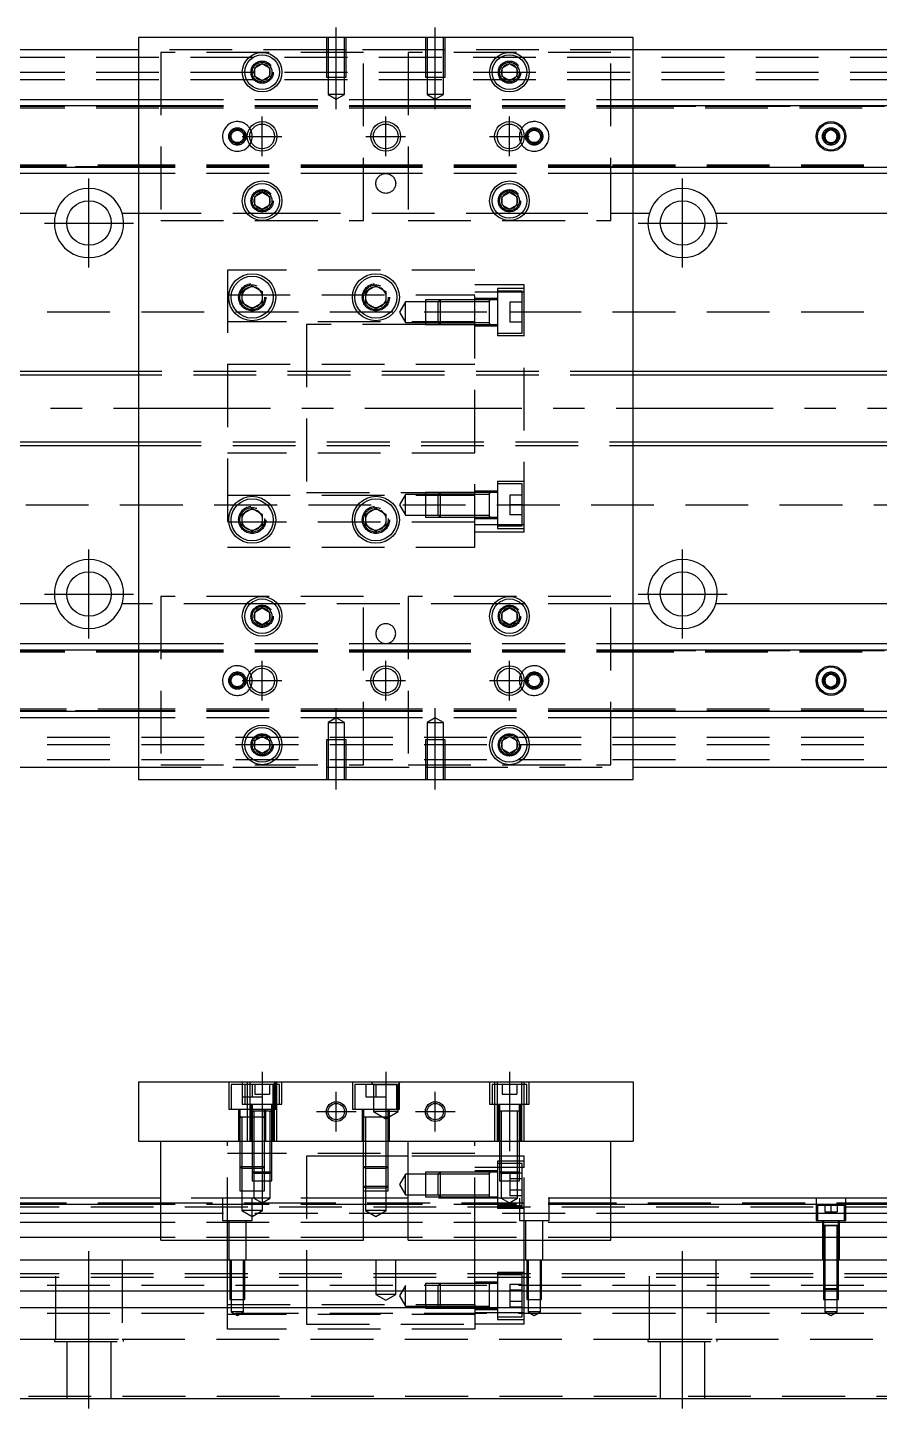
# Model space of a CAD drawing. Extents: x -10 to 668, y -261 to 77.
# Drawn here: x 157.6 to 329.8, y -202.1 to 77 of the extents above; entities that cross this region are included whole.
import ezdxf

# ---------------------------------------------------------------- set-up
doc = ezdxf.new("R2010")
doc.units = 0
doc.linetypes.add('CENTER', pattern=[50.8, 31.75, -6.35, 6.35, -6.35])
doc.linetypes.add('DASHED', pattern=[19.05, 12.7, -6.35])
doc.layers.get('0').update_dxf_attribs({"linetype": 'CONTINUOUS'})
doc.layers.add('CENTER', color=1, linetype='CENTER')

msp = doc.modelspace()

# ---------------------------------------------------------------- linework, layer by layer
at = {"color": 7, "linetype": 'CONTINUOUS'}
for p, q in [((180, 75), (180, -75)), ((280, 75), (180, 75)), ((280, -75), (280, 75)), ((180, 72.5), (0, 72.5)), ((460, 72.5), (280, 72.5)), ((203.5, 68.866026), (205, 69.73205)), ((203.5, 67.133974), (203.5, 68.866026)), ((205, 66.26795), (203.5, 67.133974)), ((205, 69.73205), (206.5, 68.866026)), ((206.5, 67.133974), (205, 66.26795)), ((206.5, 68.866026), (206.5, 67.133974)), ((253.5, 68.866026), (255, 69.73205)), ((253.5, 67.133974), (253.5, 68.866026)), ((255, 66.26795), (253.5, 67.133974)), ((255, 69.73205), (256.5, 68.866026)), ((256.5, 67.133974), (255, 66.26795)), ((256.5, 68.866026), (256.5, 67.133974)), ((0, 62.5), (180, 62.5)), ((280, 62.5), (460, 62.5)), ((0, 61.247728), (180, 61.247728)), ((280, 61.247728), (460, 61.247728)), ((318.75, 55.721688), (320, 56.443376)), ((320, 56.443376), (321.25, 55.721688)), ((318.75, 54.278312), (318.75, 55.721688)), ((320, 53.556624), (318.75, 54.278312)), ((321.25, 54.278312), (320, 53.556624)), ((321.25, 55.721688), (321.25, 54.278312)), ((180, 48.752272), (0, 48.752272)), ((180, 47.5), (0, 47.5)), ((460, 48.752272), (280, 48.752272)), ((460, 47.5), (280, 47.5)), ((203.5, 42.866026), (205, 43.73205)), ((203.5, 41.133974), (203.5, 42.866026)), ((205, 43.73205), (206.5, 42.866026)), ((206.5, 42.866026), (206.5, 41.133974)), ((253.5, 42.866026), (255, 43.73205)), ((253.5, 41.133974), (253.5, 42.866026)), ((255, 43.73205), (256.5, 42.866026)), ((256.5, 42.866026), (256.5, 41.133974)), ((56.708204, 39.5), (163.291796, 39.5)), ((176.708204, 39.5), (180, 39.5)), ((205, 40.26795), (203.5, 41.133974)), ((206.5, 41.133974), (205, 40.26795)), ((255, 40.26795), (253.5, 41.133974)), ((256.5, 41.133974), (255, 40.26795)), ((280, 39.5), (283.291796, 39.5)), ((296.708204, 39.5), (403.291796, 39.5)), ((201, 23.6547), (203, 24.809402)), ((201, 21.3453), (201, 23.6547)), ((203, 24.809402), (205, 23.6547)), ((205, 23.6547), (205, 21.3453)), ((226, 23.6547), (228, 24.809402)), ((226, 21.3453), (226, 23.6547)), ((228, 24.809402), (230, 23.6547)), ((230, 23.6547), (230, 21.3453)), ((203, 20.190598), (201, 21.3453)), ((205, 21.3453), (203, 20.190598)), ((228, 20.190598), (226, 21.3453)), ((230, 21.3453), (228, 20.190598)), ((248, 21.585572), (240.6, 21.585572)), ((240.6, 17.385572), (248, 17.385572)), ((180, 7.5), (40.5, 7.5)), ((410, 7.5), (280, 7.5)), ((40.5, -7.5), (180, -7.5)), ((280, -7.5), (410, -7.5)), ((248, -17.385572), (240.6, -17.385572)), ((201, -21.3453), (203, -20.190598)), ((201, -23.6547), (201, -21.3453)), ((203, -20.190598), (205, -21.3453)), ((205, -21.3453), (205, -23.6547)), ((226, -21.3453), (228, -20.190598)), ((226, -23.6547), (226, -21.3453)), ((228, -20.190598), (230, -21.3453)), ((230, -21.3453), (230, -23.6547)), ((240.6, -21.585572), (248, -21.585572)), ((203, -24.809402), (201, -23.6547)), ((205, -23.6547), (203, -24.809402)), ((228, -24.809402), (226, -23.6547)), ((230, -23.6547), (228, -24.809402)), ((163.291796, -39.5), (56.708204, -39.5)), ((180, -39.5), (176.708204, -39.5)), ((203.5, -41.133974), (205, -40.26795)), ((203.5, -42.866026), (203.5, -41.133974)), ((205, -40.26795), (206.5, -41.133974)), ((206.5, -41.133974), (206.5, -42.866026)), ((253.5, -41.133974), (255, -40.26795)), ((253.5, -42.866026), (253.5, -41.133974)), ((255, -40.26795), (256.5, -41.133974)), ((256.5, -41.133974), (256.5, -42.866026)), ((283.291796, -39.5), (280, -39.5)), ((403.291796, -39.5), (296.708204, -39.5)), ((205, -43.73205), (203.5, -42.866026)), ((206.5, -42.866026), (205, -43.73205)), ((255, -43.73205), (253.5, -42.866026)), ((256.5, -42.866026), (255, -43.73205)), ((0, -47.5), (180, -47.5)), ((0, -48.752272), (180, -48.752272)), ((280, -47.5), (460, -47.5)), ((280, -48.752272), (460, -48.752272)), ((318.75, -54.278312), (320, -53.556624)), ((318.75, -55.721688), (318.75, -54.278312)), ((320, -56.443376), (318.75, -55.721688)), ((320, -53.556624), (321.25, -54.278312)), ((321.25, -55.721688), (320, -56.443376)), ((321.25, -54.278312), (321.25, -55.721688)), ((180, -61.247728), (0, -61.247728)), ((460, -61.247728), (280, -61.247728)), ((180, -62.5), (0, -62.5)), ((460, -62.5), (280, -62.5)), ((203.5, -67.133974), (205, -66.26795)), ((205, -66.26795), (206.5, -67.133974)), ((253.5, -67.133974), (255, -66.26795)), ((255, -66.26795), (256.5, -67.133974)), ((203.5, -68.866026), (203.5, -67.133974)), ((205, -69.73205), (203.5, -68.866026)), ((206.5, -68.866026), (205, -69.73205)), ((206.5, -67.133974), (206.5, -68.866026)), ((253.5, -68.866026), (253.5, -67.133974)), ((255, -69.73205), (253.5, -68.866026)), ((256.5, -68.866026), (255, -69.73205)), ((256.5, -67.133974), (256.5, -68.866026)), ((0, -72.5), (180, -72.5)), ((280, -72.5), (460, -72.5)), ((180, -75), (280, -75)), ((180, -136.12), (180, -148.12)), ((180, -136.12), (280, -136.12)), ((280, -136.12), (280, -148.12)), ((180, -148.12), (280, -148.12)), ((184.5, -168.12), (184.5, -148.12)), ((225.5, -168.12), (225.5, -148.12)), ((234.5, -168.12), (234.5, -148.12)), ((275.5, -168.12), (275.5, -148.12)), ((184.5, -159.62), (0, -159.62)), ((184.5, -160.872272), (0, -160.872272)), ((234.5, -159.62), (225.5, -159.62)), ((234.5, -160.872272), (225.5, -160.872272)), ((460, -159.62), (275.5, -159.62)), ((460, -160.872272), (275.5, -160.872272)), ((0, -162.64668), (184.5, -162.64668)), ((184.5, -164.543076), (0, -164.543076)), ((225.5, -162.64668), (234.5, -162.64668)), ((234.5, -164.543076), (225.5, -164.543076)), ((275.5, -162.64668), (460, -162.64668)), ((460, -164.543076), (275.5, -164.543076)), ((184.5, -167.597372), (0, -167.597372)), ((184.5, -168.12), (225.5, -168.12)), ((234.5, -167.597372), (225.5, -167.597372)), ((234.5, -168.12), (275.5, -168.12)), ((460, -167.597372), (275.5, -167.597372)), ((0, -172.12), (460, -172.12)), ((460, -178.42), (0, -178.42)), ((460, -181.82), (0, -181.82)), ((0, -200.12), (460, -200.12))]:
    msp.add_line(p, q, dxfattribs=at)
at = {"color": 3, "linetype": 'DASHED'}
for p, q in [((218.000006, 75), (218.000006, 67)), ((218.35, 75), (218.35, 67)), ((221.65, 67), (221.65, 75)), ((221.999994, 67), (221.999994, 75)), ((238.000006, 75), (238.000006, 67)), ((238.35, 75), (238.35, 67)), ((241.65, 67), (241.65, 75)), ((241.999994, 67), (241.999994, 75)), ((0, 71), (460, 71)), ((218.000006, 72.5), (180, 72.5)), ((225.5, 72), (184.5, 72)), ((184.5, 72), (184.5, 38)), ((221.999994, 72.5), (218.000006, 72.5)), ((238.000006, 72.5), (221.999994, 72.5)), ((225.5, 38), (225.5, 72)), ((275.5, 72), (234.5, 72)), ((234.5, 72), (234.5, 38)), ((241.999994, 72.5), (238.000006, 72.5)), ((280, 72.5), (241.999994, 72.5)), ((275.5, 38), (275.5, 72)), ((0, 68), (460, 68)), ((206.973226, 68.326156), (207, 68)), ((218.000006, 67), (221.999994, 67)), ((218.35, 67), (218.35, 63.5)), ((221.65, 63.5), (221.65, 67)), ((238.000006, 67), (241.999994, 67)), ((238.35, 67), (238.35, 63.5)), ((241.65, 63.5), (241.65, 67)), ((253, 68), (253.023172, 68.30356)), ((0, 66.5), (460, 66.5)), ((180, 62.5), (184.5, 62.5)), ((184.5, 62.5), (225.5, 62.5)), ((221.65, 63.5), (218.35, 63.5)), ((218.35, 63.5), (220, 62.547372)), ((220, 62.547372), (221.65, 63.5)), ((225.5, 62.5), (234.5, 62.5)), ((234.5, 62.5), (275.5, 62.5)), ((241.65, 63.5), (238.35, 63.5)), ((238.35, 63.5), (240, 62.547372)), ((240, 62.547372), (241.65, 63.5)), ((275.5, 62.5), (280, 62.5)), ((0, 61.1147), (180, 61.1147)), ((0, 61.1), (184.5, 61.1)), ((0, 60.8), (184.5, 60.8)), ((180, 61.247728), (184.5, 61.247728)), ((180, 61.1147), (184.5, 61.1147)), ((184.5, 61.247728), (225.5, 61.247728)), ((184.5, 61.1147), (225.5, 61.1147)), ((184.5, 61.1), (225.5, 61.1)), ((184.5, 60.8), (225.5, 60.8)), ((225.5, 61.247728), (234.5, 61.247728)), ((225.5, 61.1147), (234.5, 61.1147)), ((225.5, 61.1), (234.5, 61.1)), ((225.5, 60.8), (234.5, 60.8)), ((234.5, 61.247728), (275.5, 61.247728)), ((234.5, 61.1147), (275.5, 61.1147)), ((234.5, 61.1), (275.5, 61.1)), ((234.5, 60.8), (275.5, 60.8)), ((275.5, 61.247728), (280, 61.247728)), ((275.5, 61.1147), (280, 61.1147)), ((275.5, 61.1), (460, 61.1)), ((275.5, 60.8), (460, 60.8)), ((280, 61.1147), (460, 61.1147)), ((318.5, 55), (318.52041, 55.24661)), ((184.5, 49.2), (0, 49.2)), ((184.5, 48.9), (0, 48.9)), ((180, 48.8853), (0, 48.8853)), ((184.5, 48.8853), (180, 48.8853)), ((184.5, 48.752272), (180, 48.752272)), ((184.5, 47.5), (180, 47.5)), ((225.5, 49.2), (184.5, 49.2)), ((225.5, 48.9), (184.5, 48.9)), ((225.5, 48.8853), (184.5, 48.8853)), ((225.5, 48.752272), (184.5, 48.752272)), ((225.5, 47.5), (184.5, 47.5)), ((234.5, 49.2), (225.5, 49.2)), ((234.5, 48.9), (225.5, 48.9)), ((234.5, 48.8853), (225.5, 48.8853)), ((234.5, 48.752272), (225.5, 48.752272)), ((234.5, 47.5), (225.5, 47.5)), ((275.5, 49.2), (234.5, 49.2)), ((275.5, 48.9), (234.5, 48.9)), ((275.5, 48.8853), (234.5, 48.8853)), ((275.5, 48.752272), (234.5, 48.752272)), ((275.5, 47.5), (234.5, 47.5)), ((460, 49.2), (275.5, 49.2)), ((460, 48.9), (275.5, 48.9)), ((280, 48.8853), (275.5, 48.8853)), ((280, 48.752272), (275.5, 48.752272)), ((280, 47.5), (275.5, 47.5)), ((460, 48.8853), (280, 48.8853)), ((206.973226, 42.326156), (207, 42)), ((256.973226, 42.326156), (257, 42)), ((180, 39.5), (201.877502, 39.5)), ((201.877502, 39.5), (202.55051, 39.5)), ((202.55051, 39.5), (207.44949, 39.5)), ((207.44949, 39.5), (208.122498, 39.5)), ((208.122498, 39.5), (251.877502, 39.5)), ((251.877502, 39.5), (252.55051, 39.5)), ((252.55051, 39.5), (257.44949, 39.5)), ((257.44949, 39.5), (258.122498, 39.5)), ((258.122498, 39.5), (275.5, 39.5)), ((275.5, 39.5), (280, 39.5)), ((184.5, 38), (225.5, 38)), ((234.5, 38), (275.5, 38)), ((198, 28), (198, -28)), ((248, 28), (198, 28)), ((248, -28), (248, 28)), ((198, 23), (248, 23)), ((200.5, 22.5), (200.512884, 22.753488)), ((225.5, 22.5), (225.52689, 22.865682)), ((258, 25), (248, 25)), ((258, 23.49468), (248, 23.49468)), ((252.6, 24.235572), (252.6, 14.735572)), ((258, 24.235572), (252.6, 24.235572)), ((257.6, 23.735572), (252.6, 23.735572)), ((257.6, 15.235572), (257.6, 23.735572)), ((258, 23.49468), (258, 25)), ((258, -23.49468), (258, 23.49468)), ((234, 21.585572), (232.787564, 19.485572)), ((234, 17.385572), (234, 21.585572)), ((238, 21.585572), (234, 21.585572)), ((238, 21.985566), (238, 16.985576)), ((241, 21.985566), (238, 21.985566)), ((240.6, 21.585572), (238, 21.585572)), ((241, 21.985572), (240.6, 21.585572)), ((240.6, 17.385572), (240.6, 21.585572)), ((248, 21.585572), (240.6, 21.585572)), ((241, 21.985572), (241, 16.985572)), ((248, 21.985566), (241, 21.985566)), ((252.6, 22.235572), (248, 22.235572)), ((251.005, 21.985572), (248, 21.98557)), ((251, 21.585572), (248, 21.585572)), ((252.6, 21.985572), (250.995, 21.985572)), ((251, 16.985566), (251, 21.985576)), ((251, 21.585572), (251, 21.985576)), ((251, 21.728174), (251, 21.985572)), ((251, 21.985572), (251, 21.728122)), ((251, 17.24302), (251, 21.728174)), ((251, 17.385572), (251, 21.585572)), ((255.1, 21.485572), (255.1, 19.485572)), ((257.6, 21.485572), (255.1, 21.485572)), ((460, 19.5), (61.969694, 19.5)), ((248, 17.5), (198, 17.5)), ((214, 17), (214, -17)), ((238, 17), (214, 17)), ((232.787564, 19.485572), (234, 17.385572)), ((234, 17.385572), (238, 17.385572)), ((238, 17.385572), (240.6, 17.385572)), ((248, 17), (238, 17)), ((238, 16.985576), (241, 16.985576)), ((240.6, 17.385572), (241, 16.985572)), ((240.6, 17.385572), (248, 17.385572)), ((241, 16.985576), (248, 16.985576)), ((248, 17.385572), (251, 17.385572)), ((248, 16.985574), (251.005, 16.985572)), ((250.995, 16.985572), (252.6, 16.985572)), ((251, 16.985566), (251, 17.385572)), ((251, 17.243038), (251, 16.985572)), ((251, 16.985572), (251, 17.24302)), ((257.6, 19.485572), (255.1, 19.485572)), ((255.1, 19.485572), (255.1, 17.485572)), ((257.6, 17.485572), (255.1, 17.485572)), ((248, 16.735572), (252.6, 16.735572)), ((252.6, 15.235572), (257.6, 15.235572)), ((252.6, 14.735572), (258, 14.735572)), ((198, 9), (248, 9)), ((280, 7.5), (180, 7.5)), ((280, 6.75), (180, 6.75)), ((180, -6.75), (280, -6.75)), ((180, -7.5), (280, -7.5)), ((248, -9), (198, -9)), ((252.6, -16.735572), (248, -16.735572)), ((252.6, -14.735572), (252.6, -24.235572)), ((258, -14.735572), (252.6, -14.735572)), ((257.6, -15.235572), (252.6, -15.235572)), ((257.6, -23.735572), (257.6, -15.235572)), ((61.969694, -19.5), (460, -19.5)), ((198, -17.5), (248, -17.5)), ((214, -17), (238, -17)), ((234, -17.385572), (232.787564, -19.485572)), ((232.787564, -19.485572), (234, -21.585572)), ((234, -21.585572), (234, -17.385572)), ((238, -17.385572), (234, -17.385572)), ((238, -16.985576), (238, -21.985566)), ((241, -16.985576), (238, -16.985576)), ((238, -17), (248, -17)), ((240.6, -17.385572), (238, -17.385572)), ((241, -16.985572), (240.6, -17.385572)), ((240.6, -21.585572), (240.6, -17.385572)), ((248, -17.385572), (240.6, -17.385572)), ((241, -16.985572), (241, -21.985572)), ((248, -16.985576), (241, -16.985576)), ((251.005, -16.985572), (248, -16.985574)), ((251, -17.385572), (248, -17.385572)), ((252.6, -16.985572), (250.995, -16.985572)), ((251, -21.985576), (251, -16.985566)), ((251, -21.985576), (251, -16.985566)), ((251, -17.385572), (251, -16.985566)), ((251, -17.24297), (251, -16.985572)), ((251, -16.985572), (251, -17.24302)), ((251, -21.728122), (251, -17.24297)), ((251, -21.585572), (251, -17.385572)), ((255.1, -17.485572), (255.1, -19.485572)), ((257.6, -17.485572), (255.1, -17.485572)), ((257.6, -19.485572), (255.1, -19.485572)), ((255.1, -19.485572), (255.1, -21.485572)), ((205.483582, -22.213962), (205.5, -22.5)), ((230.483582, -22.213962), (230.5, -22.5)), ((234, -21.585572), (238, -21.585572)), ((238, -21.585572), (240.6, -21.585572)), ((238, -21.985566), (241, -21.985566)), ((240.6, -21.585572), (241, -21.985572)), ((240.6, -21.585572), (248, -21.585572)), ((241, -21.985566), (248, -21.985566)), ((248, -21.585572), (251, -21.585572)), ((248, -21.98557), (251.005, -21.985572)), ((248, -22.235572), (252.6, -22.235572)), ((250.995, -21.985572), (252.6, -21.985572)), ((251, -21.985576), (251, -21.585572)), ((251, -21.728104), (251, -21.985572)), ((251, -21.985572), (251, -21.728122)), ((257.6, -21.485572), (255.1, -21.485572)), ((248, -23), (198, -23)), ((258, -23.49468), (248, -23.49468)), ((258, -25), (248, -25)), ((252.6, -23.735572), (257.6, -23.735572)), ((252.6, -24.235572), (258, -24.235572)), ((258, -25), (258, -23.49468)), ((198, -28), (248, -28)), ((184.5, -38), (184.5, -72)), ((225.5, -38), (184.5, -38)), ((225.5, -72), (225.5, -38)), ((234.5, -38), (234.5, -72)), ((275.5, -38), (234.5, -38)), ((275.5, -72), (275.5, -38)), ((201.877502, -39.5), (180, -39.5)), ((202.55051, -39.5), (201.877502, -39.5)), ((207.44949, -39.5), (202.55051, -39.5)), ((206.973226, -41.673844), (207, -42)), ((208.122498, -39.5), (207.44949, -39.5)), ((251.877502, -39.5), (208.122498, -39.5)), ((252.55051, -39.5), (251.877502, -39.5)), ((257.44949, -39.5), (252.55051, -39.5)), ((253, -42), (253.030168, -41.653934)), ((258.122498, -39.5), (257.44949, -39.5)), ((275.5, -39.5), (258.122498, -39.5)), ((280, -39.5), (275.5, -39.5)), ((0, -48.8853), (180, -48.8853)), ((0, -48.9), (184.5, -48.9)), ((0, -49.2), (184.5, -49.2)), ((180, -47.5), (184.5, -47.5)), ((180, -48.752272), (184.5, -48.752272)), ((180, -48.8853), (184.5, -48.8853)), ((184.5, -47.5), (225.5, -47.5)), ((184.5, -48.752272), (225.5, -48.752272)), ((184.5, -48.8853), (225.5, -48.8853)), ((184.5, -48.9), (225.5, -48.9)), ((184.5, -49.2), (225.5, -49.2)), ((225.5, -47.5), (234.5, -47.5)), ((225.5, -48.752272), (234.5, -48.752272)), ((225.5, -48.8853), (234.5, -48.8853)), ((225.5, -48.9), (234.5, -48.9)), ((225.5, -49.2), (234.5, -49.2)), ((234.5, -47.5), (275.5, -47.5)), ((234.5, -48.752272), (275.5, -48.752272)), ((234.5, -48.8853), (275.5, -48.8853)), ((234.5, -48.9), (275.5, -48.9)), ((234.5, -49.2), (275.5, -49.2)), ((275.5, -47.5), (280, -47.5)), ((275.5, -48.752272), (280, -48.752272)), ((275.5, -48.8853), (280, -48.8853)), ((275.5, -48.9), (460, -48.9)), ((275.5, -49.2), (460, -49.2)), ((280, -48.8853), (460, -48.8853)), ((321.477374, -54.74045), (321.5, -55)), ((184.5, -60.8), (0, -60.8)), ((184.5, -61.1), (0, -61.1)), ((180, -61.1147), (0, -61.1147)), ((184.5, -61.1147), (180, -61.1147)), ((184.5, -61.247728), (180, -61.247728)), ((225.5, -60.8), (184.5, -60.8)), ((225.5, -61.1), (184.5, -61.1)), ((225.5, -61.1147), (184.5, -61.1147)), ((225.5, -61.247728), (184.5, -61.247728)), ((234.5, -60.8), (225.5, -60.8)), ((234.5, -61.1), (225.5, -61.1)), ((234.5, -61.1147), (225.5, -61.1147)), ((234.5, -61.247728), (225.5, -61.247728)), ((275.5, -60.8), (234.5, -60.8)), ((275.5, -61.1), (234.5, -61.1)), ((275.5, -61.1147), (234.5, -61.1147)), ((275.5, -61.247728), (234.5, -61.247728)), ((460, -60.8), (275.5, -60.8)), ((460, -61.1), (275.5, -61.1)), ((280, -61.1147), (275.5, -61.1147)), ((280, -61.247728), (275.5, -61.247728)), ((460, -61.1147), (280, -61.1147)), ((184.5, -62.5), (180, -62.5)), ((225.5, -62.5), (184.5, -62.5)), ((220, -62.547372), (218.35, -63.5)), ((218.35, -63.5), (220, -63.5)), ((218.35, -63.5), (218.35, -67)), ((221.65, -63.5), (220, -62.547372)), ((220, -63.5), (221.65, -63.5)), ((221.65, -67), (221.65, -63.5)), ((234.5, -62.5), (225.5, -62.5)), ((275.5, -62.5), (234.5, -62.5)), ((240, -62.547372), (238.35, -63.5)), ((238.35, -63.5), (240, -63.5)), ((238.35, -63.5), (238.35, -67)), ((241.65, -63.5), (240, -62.547372)), ((240, -63.5), (241.65, -63.5)), ((241.65, -67), (241.65, -63.5)), ((280, -62.5), (275.5, -62.5)), ((460, -66.5), (0, -66.5)), ((460, -68), (0, -68)), ((203, -68), (203.023172, -67.69644)), ((221.999994, -67), (218.000006, -67)), ((218.000006, -67), (218.000006, -75)), ((218.35, -67), (218.35, -75)), ((221.65, -75), (221.65, -67)), ((221.999994, -75), (221.999994, -67)), ((241.999994, -67), (238.000006, -67)), ((238.000006, -67), (238.000006, -75)), ((238.35, -67), (238.35, -75)), ((241.65, -75), (241.65, -67)), ((241.999994, -75), (241.999994, -67)), ((253, -68), (253.023172, -67.69644)), ((460, -71), (0, -71)), ((180, -72.5), (218.000006, -72.5)), ((184.5, -72), (225.5, -72)), ((218.000006, -72.5), (221.999994, -72.5)), ((221.999994, -72.5), (238.000006, -72.5)), ((234.5, -72), (275.5, -72)), ((238.000006, -72.5), (241.999994, -72.5)), ((241.999994, -72.5), (280, -72.5)), ((198.25, -136.12), (198.25, -141.62)), ((201.5, -136.62), (198.75, -136.62)), ((198.75, -136.62), (198.75, -141.62)), ((201, -136.12), (201, -140.62)), ((208.5, -136.62), (201.5, -136.62)), ((201.5, -136.62), (201.5, -140.62)), ((202.000006, -136.12), (202.000006, -136.62)), ((202.000006, -136.62), (202.000006, -140.62)), ((202.5, -136.12), (202.5, -148.12)), ((203, -136.62), (203, -139.12)), ((203.5, -136.62), (203.5, -138.62)), ((205, -136.62), (205, -138.62)), ((206.5, -136.62), (206.5, -138.62)), ((207.25, -140.62), (207.25, -136.62)), ((207.5, -148.12), (207.5, -136.12)), ((207.75, -141.62), (207.75, -136.12)), ((207.999994, -136.62), (207.999994, -136.12)), ((207.999994, -140.62), (207.999994, -136.62)), ((208.5, -140.62), (208.5, -136.62)), ((209, -140.62), (209, -136.12)), ((223.25, -136.12), (223.25, -141.62)), ((232.25, -136.62), (223.75, -136.62)), ((223.75, -136.62), (223.75, -141.62)), ((226, -136.62), (226, -139.12)), ((227.5, -136.62), (227, -136.12)), ((227.5, -136.62), (227.5, -142.12)), ((227.5, -136.62), (232.5, -136.62)), ((228, -136.62), (228, -139.12)), ((230, -136.62), (230, -139.12)), ((232.25, -141.62), (232.25, -136.62)), ((232.5, -136.62), (233, -136.12)), ((232.5, -142.12), (232.5, -136.62)), ((232.75, -141.62), (232.75, -136.12)), ((251, -136.12), (251, -140.62)), ((258.5, -136.62), (251.5, -136.62)), ((251.5, -136.62), (251.5, -140.62)), ((252.000006, -136.12), (252.000006, -136.62)), ((252.000006, -136.62), (252.000006, -140.62)), ((252.5, -136.12), (252.5, -148.12)), ((253.5, -136.62), (253.5, -138.62)), ((255, -136.62), (255, -138.62)), ((256.5, -136.62), (256.5, -138.62)), ((257.5, -148.12), (257.5, -136.12)), ((257.999994, -136.62), (257.999994, -136.12)), ((257.999994, -140.62), (257.999994, -136.62)), ((258.5, -140.62), (258.5, -136.62)), ((259, -140.62), (259, -136.12)), ((201, -139.12), (203, -139.12)), ((203, -139.12), (205, -139.12)), ((203.5, -138.62), (205, -138.62)), ((205, -138.62), (206.5, -138.62)), ((205, -138.62), (205, -139.12)), ((226, -139.12), (228, -139.12)), ((228, -139.12), (230, -139.12)), ((253.5, -138.62), (255, -138.62)), ((255, -138.62), (256.5, -138.62)), ((198.25, -141.62), (207.75, -141.62)), ((200.25, -141.62), (200.25, -148.12)), ((200.5, -141.62), (200.5, -143.22)), ((201, -140.62), (209, -140.62)), ((202.000006, -140.62), (202.000006, -148.12)), ((202.75, -140.62), (202.75, -148.12)), ((207.000006, -142.02), (202.999994, -142.02)), ((207.000006, -142.02), (202.999994, -142.02)), ((207.000006, -142.02), (202.999994, -142.02)), ((207.000006, -142.02), (202.999994, -142.02)), ((207.000006, -142.02), (202.999994, -142.02)), ((203, -140.62), (203, -142.02)), ((203, -142.015), (203, -142.02)), ((203, -142.02), (203.216462, -142.02)), ((203.216708, -142.02), (203, -142.02)), ((203, -142.02), (203, -148.12)), ((203, -142.02), (203, -142.025)), ((206.783332, -142.02), (203.216708, -142.02)), ((203.35, -142.02), (203.35, -148.12)), ((205.5, -142.02), (205.5, -141.62)), ((205.5, -143.22), (205.5, -142.02)), ((205.75, -148.12), (205.75, -141.62)), ((206.65, -148.12), (206.65, -142.02)), ((207, -142.02), (206.783332, -142.02)), ((206.783538, -142.02), (207, -142.02)), ((207, -142.02), (207, -140.62)), ((207, -142.02), (207, -142.015)), ((207, -148.12), (207, -142.02)), ((207, -142.025), (207, -142.02)), ((207.25, -148.12), (207.25, -140.62)), ((207.999994, -148.12), (207.999994, -140.62)), ((223.25, -141.62), (232.75, -141.62)), ((225.25, -141.62), (225.25, -148.12)), ((225.5, -141.62), (225.5, -143.22)), ((232.5, -142.12), (227.5, -142.12)), ((227.5, -142.12), (230, -143.563376)), ((230, -143.563376), (232.5, -142.12)), ((230.5, -143.22), (230.5, -141.62)), ((230.75, -148.12), (230.75, -141.62)), ((251, -140.62), (259, -140.62)), ((252.000006, -140.62), (252.000006, -148.12)), ((252.75, -140.62), (252.75, -148.12)), ((257.000006, -142.02), (252.999994, -142.02)), ((257.000006, -142.02), (252.999994, -142.02)), ((257.000006, -142.02), (252.999994, -142.02)), ((253, -140.62), (253, -142.02)), ((253, -142.015), (253, -142.02)), ((253.216708, -142.02), (253, -142.02)), ((253, -142.02), (253, -142.025)), ((253, -142.02), (253, -148.12)), ((256.783332, -142.02), (253.216708, -142.02)), ((253.35, -142.02), (253.35, -148.12)), ((256.65, -148.12), (256.65, -142.02)), ((257, -142.02), (256.783332, -142.02)), ((257, -142.02), (257, -140.62)), ((257, -142.02), (257, -142.015)), ((257, -142.025), (257, -142.02)), ((257, -148.12), (257, -142.02)), ((257.25, -148.12), (257.25, -140.62)), ((257.999994, -148.12), (257.999994, -140.62)), ((205.500006, -143.22), (200.499994, -143.22)), ((205.500006, -143.22), (200.499994, -143.22)), ((202.000006, -143.22), (200.499994, -143.22)), ((200.5, -143.215), (200.5, -143.22)), ((200.5, -143.22), (200.757448, -143.22)), ((200.757468, -143.22), (200.5, -143.22)), ((200.5, -143.22), (200.5, -148.12)), ((200.5, -143.22), (200.5, -143.225)), ((201.999766, -143.22), (200.757468, -143.22)), ((200.9, -143.22), (200.9, -148.12)), ((203, -143.22), (201.999766, -143.22)), ((203, -143.22), (202.000006, -143.22)), ((203.35, -143.22), (203, -143.22)), ((203.350064, -143.22), (203, -143.22)), ((205.500006, -143.22), (203.35, -143.22)), ((205.242552, -143.22), (203.350064, -143.22)), ((205.1, -148.12), (205.1, -143.22)), ((205.5, -143.22), (205.242552, -143.22)), ((205.242602, -143.22), (205.5, -143.22)), ((205.5, -143.22), (205.5, -143.215)), ((205.5, -148.12), (205.5, -143.22)), ((205.5, -143.225), (205.5, -143.22)), ((230.500006, -143.22), (225.499994, -143.22)), ((225.5, -143.215), (225.5, -143.22)), ((225.757468, -143.22), (225.5, -143.22)), ((225.5, -143.22), (225.5, -143.225)), ((225.5, -143.22), (225.5, -148.12)), ((230.242552, -143.22), (225.757468, -143.22)), ((225.9, -143.22), (225.9, -148.12)), ((230.1, -148.12), (230.1, -143.22)), ((230.5, -143.22), (230.242552, -143.22)), ((230.5, -143.22), (230.5, -143.215)), ((230.5, -143.225), (230.5, -143.22)), ((230.5, -148.12), (230.5, -143.22)), ((198, -168.12), (198, -148.12)), ((248, -150.62), (198, -150.62)), ((200.5, -148.12), (200.5, -153.22)), ((200.500006, -148.12), (200.500006, -153.220006)), ((200.9, -148.12), (200.9, -153.62)), ((203, -148.12), (203, -154.27)), ((203.000006, -148.12), (203.000002, -154.27)), ((203.35, -148.12), (203.35, -154.62)), ((205.1, -153.62), (205.1, -148.12)), ((205.499994, -153.220006), (205.499994, -148.12)), ((205.5, -153.22), (205.5, -148.12)), ((206.65, -154.62), (206.65, -148.12)), ((206.999998, -154.27), (206.999994, -148.12)), ((207, -154.27), (207, -148.12)), ((225.9, -148.12), (225.9, -153.62)), ((230.1, -153.62), (230.1, -148.12)), ((230.499994, -153.220006), (230.499994, -148.12)), ((230.5, -153.22), (230.5, -148.12)), ((248, -168.12), (248, -148.12)), ((253, -148.12), (253, -154.27)), ((253.000006, -148.12), (253.000006, -154.270006)), ((253.35, -148.12), (253.35, -154.62)), ((256.65, -154.62), (256.65, -148.12)), ((256.999994, -154.270006), (256.999994, -148.12)), ((257, -154.27), (257, -148.12)), ((200.5, -153.22), (203, -153.22)), ((200.5, -153.22), (200.9, -153.62)), ((200.500006, -153.220006), (200.500006, -158.12)), ((203, -153.22), (203.35, -153.22)), ((203.35, -153.22), (205.5, -153.22)), ((205.1, -153.62), (205.5, -153.22)), ((205.499994, -154.62), (205.499994, -153.220006)), ((214, -151.12), (214, -181.82)), ((225.5, -151.12), (214, -151.12)), ((225.9, -151.12), (225.5, -151.12)), ((225.5, -153.22), (230.5, -153.22)), ((225.5, -153.22), (225.9, -153.62)), ((230.1, -151.12), (225.9, -151.12)), ((230.5, -151.12), (230.1, -151.12)), ((230.1, -153.62), (230.5, -153.22)), ((230.499994, -158.12), (230.499994, -153.220006)), ((234.5, -151.12), (230.5, -151.12)), ((248, -151.12), (234.5, -151.12)), ((253, -151.12), (248, -151.12)), ((253, -153.423062), (248, -153.423062)), ((252.6, -152.12), (252.6, -161.62)), ((258, -152.12), (252.6, -152.12)), ((253, -152.62), (252.6, -152.62)), ((253.35, -151.12), (253, -151.12)), ((253.35, -152.62), (253, -152.62)), ((253.35, -153.423062), (253, -153.423062)), ((256.65, -151.12), (253.35, -151.12)), ((256.65, -152.62), (253.35, -152.62)), ((256.65, -153.423062), (253.35, -153.423062)), ((257, -151.12), (256.65, -151.12)), ((257, -152.62), (256.65, -152.62)), ((257, -153.423062), (256.65, -153.423062)), ((258, -151.12), (257, -151.12)), ((257.6, -152.62), (257, -152.62)), ((258, -153.423062), (257, -153.423062)), ((257.6, -161.12), (257.6, -152.62)), ((258, -153.423062), (258, -151.12)), ((258, -168.12), (258, -153.423062)), ((203, -153.62), (200.9, -153.62)), ((200.9, -153.62), (200.9, -158.12)), ((203.35, -153.62), (203, -153.62)), ((203, -154.27), (207, -154.27)), ((203, -154.27), (203.35, -154.62)), ((203.000002, -154.27), (203.000006, -156.12)), ((203.000006, -156.12), (206.999994, -156.12)), ((205.1, -153.62), (203.35, -153.62)), ((206.65, -154.62), (203.35, -154.62)), ((203.35, -154.62), (203.35, -156.12)), ((203.35, -156.12), (203.35, -159.62)), ((205.1, -158.12), (205.1, -153.62)), ((205.499994, -156.12), (205.499994, -154.62)), ((205.499994, -158.12), (205.499994, -156.12)), ((206.65, -154.62), (207, -154.27)), ((206.65, -156.12), (206.65, -154.62)), ((206.65, -159.62), (206.65, -156.12)), ((206.999994, -156.12), (206.999998, -154.27)), ((230.1, -153.62), (225.9, -153.62)), ((225.9, -153.62), (225.9, -158.12)), ((230.1, -158.12), (230.1, -153.62)), ((234, -154.77), (232.787564, -156.87)), ((234, -158.97), (234, -154.77)), ((238, -154.77), (234, -154.77)), ((238, -154.370006), (238, -159.369994)), ((240.999994, -154.370006), (238, -154.370006)), ((240.6, -154.77), (238, -154.77)), ((241, -154.37), (240.6, -154.77)), ((240.6, -158.97), (240.6, -154.77)), ((248, -154.77), (240.6, -154.77)), ((248, -154.370006), (240.999994, -154.370006)), ((241, -154.37), (241, -159.37)), ((248, -154.37), (241, -154.37)), ((252.6, -154.12), (248, -154.12)), ((251.005, -154.37), (248, -154.37)), ((251, -154.77), (248, -154.77)), ((252.6, -154.37), (250.995, -154.37)), ((251, -154.77), (251, -154.369994)), ((251, -156.87), (251, -154.369994)), ((251, -159.370006), (251, -154.369994)), ((251, -154.627468), (251, -154.37)), ((251, -154.37), (251, -154.627448)), ((251, -154.627468), (251, -154.37)), ((251, -156.719954), (251, -154.627468)), ((251, -158.97), (251, -154.77)), ((253, -154.27), (257, -154.27)), ((253, -154.27), (253.35, -154.62)), ((253.000006, -154.270006), (253.000006, -156.12)), ((253.000006, -156.12), (256.999994, -156.12)), ((256.65, -154.62), (253.35, -154.62)), ((253.35, -154.62), (253.35, -156.12)), ((253.35, -156.12), (253.35, -159.62)), ((255.1, -154.560598), (255.1, -155.7153)), ((257.6, -154.560598), (255.1, -154.560598)), ((255.1, -155.7153), (255.1, -158.0247)), ((257.6, -155.7153), (255.1, -155.7153)), ((256.65, -154.62), (257, -154.27)), ((256.65, -156.12), (256.65, -154.62)), ((256.65, -159.62), (256.65, -156.12)), ((256.999994, -156.12), (256.999994, -154.270006)), ((200.500006, -158.12), (205.499994, -158.12)), ((200.9, -158.12), (200.9, -162.12)), ((205.1, -162.12), (205.1, -158.12)), ((225.5, -157.22), (230.5, -157.22)), ((225.5, -157.22), (225.9, -157.62)), ((225.500006, -158.12), (230.499994, -158.12)), ((230.1, -157.62), (225.9, -157.62)), ((225.9, -158.12), (225.9, -162.12)), ((230.1, -157.62), (230.5, -157.22)), ((230.1, -162.12), (230.1, -158.12)), ((232.787564, -156.87), (234, -158.97)), ((234, -158.97), (238, -158.97)), ((238, -158.97), (240.6, -158.97)), ((240.6, -158.97), (248, -158.97)), ((240.6, -158.97), (241, -159.37)), ((240.6, -158.97), (248, -158.97)), ((248, -158.97), (251, -158.97)), ((251, -159.112552), (251, -156.719954)), ((251, -159.370006), (251, -158.97)), ((257.6, -158.0247), (255.1, -158.0247)), ((255.1, -158.0247), (255.1, -159.179402)), ((37, -161.37), (410.005, -161.37)), ((184.5, -160.62), (40.5, -160.62)), ((203.35, -159.62), (184.5, -159.62)), ((214, -160.62), (184.5, -160.62)), ((225.5, -160.872272), (184.5, -160.872272)), ((197, -159.62), (197, -164.12)), ((203, -164.12), (203, -159.62)), ((206.65, -159.62), (203.35, -159.62)), ((203.35, -159.62), (205, -160.572628)), ((205, -160.572628), (206.65, -159.62)), ((225.5, -159.62), (206.65, -159.62)), ((258, -160.62), (214, -160.62)), ((253.35, -159.62), (234.5, -159.62)), ((275.5, -160.872272), (234.5, -160.872272)), ((238, -159.369994), (241, -159.369994)), ((241, -159.369994), (248, -159.369994)), ((241, -159.37), (248, -159.369998)), ((248, -159.369998), (251.005, -159.37)), ((250.995, -159.37), (252.6, -159.37)), ((251, -159.37), (251, -159.112552)), ((252.6, -161.12), (257.6, -161.12)), ((252.6, -161.62), (258, -161.62)), ((256.65, -159.62), (253.35, -159.62)), ((253.35, -159.62), (255, -160.572628)), ((255, -160.572628), (256.65, -159.62)), ((257.6, -159.179402), (255.1, -159.179402)), ((275.5, -159.62), (256.65, -159.62)), ((257, -159.62), (257, -164.12)), ((275.5, -160.62), (258, -160.62)), ((263, -164.12), (263, -159.62)), ((410.005, -160.62), (275.5, -160.62)), ((317, -159.62), (317, -164.12)), ((322.75, -161.12), (317.25, -161.12)), ((317.25, -161.12), (317.25, -164.12)), ((318.75, -161.12), (318.75, -162.42)), ((320, -161.12), (320, -162.42)), ((321.25, -161.12), (321.25, -162.42)), ((322.75, -164.12), (322.75, -161.12)), ((323, -164.12), (323, -159.62)), ((184.5, -162.64668), (225.5, -162.64668)), ((225.5, -164.543076), (184.5, -164.543076)), ((197, -164.12), (203, -164.12)), ((198.25, -164.12), (198.25, -172.12)), ((205.1, -162.12), (200.9, -162.12)), ((200.9, -162.12), (203, -163.332436)), ((201.75, -172.12), (201.75, -164.12)), ((203, -163.332436), (205.1, -162.12)), ((230.1, -162.12), (225.9, -162.12)), ((225.9, -162.12), (228, -163.332436)), ((228, -163.332436), (230.1, -162.12)), ((234.5, -162.64668), (275.5, -162.64668)), ((275.5, -164.543076), (234.5, -164.543076)), ((257, -164.12), (263, -164.12)), ((258.25, -164.12), (258.25, -172.12)), ((261.75, -172.12), (261.75, -164.12)), ((317, -164.12), (323, -164.12)), ((318.25, -164.12), (318.25, -172.12)), ((318.5, -164.12), (318.5, -165.12)), ((318.75, -162.42), (320, -162.42)), ((320, -162.42), (321.25, -162.42)), ((321.5, -165.12), (321.5, -164.12)), ((321.75, -172.12), (321.75, -164.12)), ((321.500006, -165.12), (318.499994, -165.12)), ((319.998804, -165.12), (318.499994, -165.12)), ((318.5, -165.115), (318.5, -165.12)), ((318.5, -165.12), (318.62467, -165.12)), ((318.624678, -165.12), (318.5, -165.12)), ((318.5, -165.12), (318.5, -172.12)), ((318.5, -165.12), (318.5, -165.125)), ((318.62467, -165.12), (321.375392, -165.12)), ((319.998804, -165.12), (318.624678, -165.12)), ((318.75, -165.12), (318.75, -172.12)), ((321.500006, -165.12), (319.998804, -165.12)), ((321.37533, -165.12), (319.998804, -165.12)), ((321.25, -172.12), (321.25, -165.12)), ((321.5, -165.12), (321.37533, -165.12)), ((321.375392, -165.12), (321.5, -165.12)), ((321.5, -165.12), (321.5, -165.115)), ((321.5, -172.12), (321.5, -165.12)), ((321.5, -165.125), (321.5, -165.12)), ((225.5, -167.597372), (184.5, -167.597372)), ((198, -172.12), (198, -168.12)), ((275.5, -167.597372), (234.5, -167.597372)), ((248, -172.12), (248, -168.12)), ((258, -172.12), (258, -168.12)), ((163.291796, -188.12), (163.291796, -172.12)), ((176.708204, -172.12), (176.708204, -188.12)), ((198, -178.42), (198, -172.12)), ((198.500006, -172.12), (198.500006, -178.42)), ((198.75, -172.12), (198.75, -180.12)), ((201.25, -180.12), (201.25, -172.12)), ((201.499994, -178.42), (201.499994, -172.12)), ((228, -172.12), (228, -179.12)), ((232, -179.12), (232, -172.12)), ((248, -178.42), (248, -172.12)), ((258, -178.42), (258, -172.12)), ((258.500006, -172.12), (258.500006, -178.42)), ((258.75, -172.12), (258.75, -180.12)), ((261.25, -180.12), (261.25, -172.12)), ((261.499994, -178.42), (261.499994, -172.12)), ((283.291796, -188.12), (283.291796, -172.12)), ((296.708204, -172.12), (296.708204, -188.12)), ((318.5, -172.12), (318.5, -177.87)), ((318.500006, -172.12), (318.500002, -177.87)), ((318.75, -172.12), (318.75, -178.12)), ((321.25, -178.12), (321.25, -172.12)), ((321.499998, -177.87), (321.499994, -172.12)), ((321.5, -177.87), (321.5, -172.12)), ((37, -174.87), (410.005, -174.87)), ((37, -175.62), (410.005, -175.62)), ((252.6, -174.62), (252.6, -184.12)), ((258, -174.62), (252.6, -174.62)), ((257.6, -175.12), (252.6, -175.12)), ((257.6, -178.42), (257.6, -175.12)), ((460, -177.27), (0, -177.27)), ((198, -181.12), (198, -178.42)), ((198.500006, -178.42), (198.500006, -180.12)), ((201.499994, -180.12), (201.499994, -178.42)), ((234, -177.27), (232.787564, -179.37)), ((234, -181.47), (234, -177.27)), ((241, -176.870002), (238, -176.870006)), ((238, -176.870006), (238, -181.82)), ((241, -176.87), (240.6, -177.27)), ((240.6, -181.47), (240.6, -177.27)), ((241, -176.87), (241, -181.82)), ((248, -176.87), (241, -176.87)), ((248, -176.870006), (241, -176.870002)), ((252.6, -176.62), (248, -176.62)), ((251.005, -176.87), (248, -176.87)), ((248, -181.12), (248, -178.42)), ((252.6, -176.87), (250.995, -176.87)), ((251, -179.37), (251, -176.869994)), ((251, -181.870006), (251, -176.869994)), ((251, -177.27), (251, -176.869994)), ((251, -176.87), (251, -177.127448)), ((251, -177.127468), (251, -176.87)), ((251, -177.127468), (251, -176.87)), ((251, -178.41994), (251, -177.127468)), ((251, -178.42), (251, -177.27)), ((251, -179.219954), (251, -178.41994)), ((251, -181.47), (251, -178.42)), ((255.1, -177.060598), (255.1, -178.2153)), ((257.6, -177.060598), (255.1, -177.060598)), ((255.1, -178.2153), (255.1, -180.5247)), ((257.6, -178.2153), (255.1, -178.2153)), ((257.6, -181.82), (257.6, -178.42)), ((258, -181.82), (258, -178.42)), ((258.500006, -178.42), (258.500006, -180.12)), ((261.499994, -180.12), (261.499994, -178.42)), ((318.5, -177.87), (321.5, -177.87)), ((318.5, -177.87), (318.75, -178.12)), ((318.500002, -177.87), (318.500006, -178.42)), ((318.500006, -178.42), (318.500006, -180.12)), ((321.25, -178.12), (318.75, -178.12)), ((318.75, -178.12), (318.75, -180.12)), ((321.25, -178.12), (321.5, -177.87)), ((321.25, -180.12), (321.25, -178.12)), ((321.499994, -178.42), (321.499998, -177.87)), ((321.499994, -180.12), (321.499994, -178.42)), ((198, -181.12), (248, -181.12)), ((198, -181.82), (198, -181.12)), ((198.500006, -180.12), (201.499994, -180.12)), ((198.75, -180.12), (198.75, -182.62)), ((201.25, -182.62), (201.25, -180.12)), ((232, -179.12), (228, -179.12)), ((228, -179.12), (230, -180.2747)), ((230, -180.2747), (232, -179.12)), ((232.787564, -179.37), (234, -181.47)), ((248, -181.12), (248, -181.82)), ((251, -181.612552), (251, -179.219954)), ((255.1, -180.5247), (255.1, -181.679402)), ((257.6, -180.5247), (255.1, -180.5247)), ((258.500006, -180.12), (261.499994, -180.12)), ((258.75, -180.12), (258.75, -182.62)), ((261.25, -182.62), (261.25, -180.12)), ((318.500006, -180.12), (321.499994, -180.12)), ((318.75, -180.12), (318.75, -182.62)), ((321.25, -182.62), (321.25, -180.12)), ((460, -182.97), (0, -182.97)), ((198, -186.12), (198, -181.82)), ((248, -183.128332), (198, -183.128332)), ((201.25, -182.62), (198.75, -182.62)), ((198.75, -182.62), (200, -183.341688)), ((200, -183.341688), (201.25, -182.62)), ((214, -181.82), (214, -185.12)), ((234, -181.47), (238, -181.47)), ((238, -181.47), (240.6, -181.47)), ((238, -181.82), (238, -181.869994)), ((238, -181.869994), (241, -181.869998)), ((240.6, -181.47), (248, -181.47)), ((240.6, -181.47), (240.95, -181.82)), ((240.95, -181.82), (241, -181.87)), ((241, -181.82), (241, -181.87)), ((241, -181.869998), (248, -181.869994)), ((241, -181.87), (248, -181.87)), ((248, -181.47), (251, -181.47)), ((248, -181.82), (248, -186.12)), ((248, -181.87), (251, -181.87)), ((248, -182.12), (252.6, -182.12)), ((258, -182.816938), (248, -182.816938)), ((250.995, -181.87), (251, -181.87)), ((251, -181.82), (251, -181.47)), ((251, -181.82059), (251, -181.612552)), ((251, -181.870006), (251, -181.82)), ((251, -181.87), (251, -181.82059)), ((251, -181.87), (252.6, -181.87)), ((251, -181.87), (251.005, -181.87)), ((252.6, -183.62), (257.6, -183.62)), ((252.6, -184.12), (258, -184.12)), ((257.6, -181.679402), (255.1, -181.679402)), ((257.6, -183.62), (257.6, -181.82)), ((258, -182.816938), (258, -181.82)), ((258, -185.12), (258, -182.816938)), ((261.25, -182.62), (258.75, -182.62)), ((258.75, -182.62), (260, -183.341688)), ((260, -183.341688), (261.25, -182.62)), ((321.25, -182.62), (318.75, -182.62)), ((318.75, -182.62), (320, -183.341688)), ((320, -183.341688), (321.25, -182.62)), ((248, -186.12), (198, -186.12)), ((214, -185.12), (248, -185.12)), ((258, -185.12), (248, -185.12)), ((56.708204, -188.12), (163.291796, -188.12)), ((163, -188.12), (163, -188.62)), ((163, -188.62), (177, -188.62)), ((163.291796, -188.12), (176.708204, -188.12)), ((165.5, -188.62), (165.5, -200.12)), ((174.5, -200.12), (174.5, -188.62)), ((176.708204, -188.12), (283.291796, -188.12)), ((177, -188.62), (177, -188.12)), ((283, -188.12), (283, -188.62)), ((283, -188.62), (297, -188.62)), ((283.291796, -188.12), (296.708204, -188.12)), ((285.5, -188.62), (285.5, -200.12)), ((294.5, -200.12), (294.5, -188.62)), ((296.708204, -188.12), (403.291796, -188.12)), ((297, -188.62), (297, -188.12)), ((62.499994, -199.62), (460, -199.62))]:
    msp.add_line(p, q, dxfattribs=at)
at = {"color": 3, "linetype": 'CONTINUOUS'}
for p, q in [((180, 6.75), (40.5, 6.75)), ((410, 6.75), (280, 6.75)), ((40.5, -6.75), (180, -6.75)), ((280, -6.75), (410, -6.75))]:
    msp.add_line(p, q, dxfattribs=at)
at = {"color": 7, "linetype": 'CONTINUOUS'}
for centre, radius in [((205, 68), 4), ((205, 68), 3.5), ((255, 68), 4), ((255, 68), 3.5), ((205, 55), 2.5), ((230, 55), 3), ((230, 55), 2.5), ((255, 55), 2.5), ((320, 55), 3), ((320, 55), 2.75), ((205, 42), 4), ((205, 42), 3.5), ((255, 42), 4), ((255, 42), 3.5), ((170, 37.5), 4.5), ((290, 37.5), 4.5), ((203, 22.5), 4.75), ((203, 22.5), 4.25), ((228, 22.5), 4.75), ((228, 22.5), 4.25), ((203, -22.5), 4.75), ((203, -22.5), 4.25), ((228, -22.5), 4.75), ((228, -22.5), 4.25), ((170, -37.5), 4.5), ((290, -37.5), 4.5), ((205, -42), 4), ((205, -42), 3.5), ((255, -42), 4), ((255, -42), 3.5), ((205, -55), 2.5), ((230, -55), 3), ((230, -55), 2.5), ((255, -55), 2.5), ((320, -55), 3), ((320, -55), 2.75), ((205, -68), 4), ((255, -68), 4), ((205, -68), 3.5), ((255, -68), 3.5), ((220, -142.12), 1.65), ((240, -142.12), 1.65)]:
    msp.add_circle(centre, radius, dxfattribs=at)
at = {"color": 3, "linetype": 'DASHED'}
for centre, radius in [((205, 68), 2.25), ((205, 68), 2), ((255, 68), 2.25), ((255, 68), 2), ((200, 55), 1.75), ((200, 55), 1.5), ((200, 55), 1.25), ((260, 55), 1.75), ((260, 55), 1.5), ((260, 55), 1.25), ((320, 55), 1.75), ((320, 55), 1.5), ((230, 45.5), 2), ((205, 42), 2.25), ((205, 42), 2), ((255, 42), 2.25), ((255, 42), 2), ((203, 22.5), 2.75), ((228, 22.5), 2.75), ((203, 22.5), 2.5), ((228, 22.5), 2.5), ((203, -22.5), 2.75), ((203, -22.5), 2.5), ((228, -22.5), 2.75), ((228, -22.5), 2.5), ((205, -42), 2.25), ((205, -42), 2), ((255, -42), 2.25), ((255, -42), 2), ((200, -55), 1.75), ((200, -55), 1.5), ((200, -55), 1.25), ((260, -55), 1.75), ((260, -55), 1.5), ((260, -55), 1.25), ((320, -55), 1.75), ((320, -55), 1.5), ((205, -68), 2.25), ((205, -68), 2), ((255, -68), 2.25), ((255, -68), 2)]:
    msp.add_circle(centre, radius, dxfattribs=at)
at = {"color": 3, "linetype": 'CONTINUOUS'}
for centre, radius in [((205, 55), 3), ((255, 55), 3), ((205, -55), 3), ((255, -55), 3), ((220, -142.12), 2), ((240, -142.12), 2)]:
    msp.add_circle(centre, radius, dxfattribs=at)
at = {"color": 7, "linetype": 'CONTINUOUS'}
for centre, radius, start, end in [((205, 68), 1.65, 155.380023, 180), ((205, 68), 1.65, 180, 204.619977), ((205, 68), 1.65, 144.619977, 155.380023), ((205, 68), 1.65, 204.619977, 215.380023), ((205, 68), 1.65, 95.380023, 144.619977), ((205, 68), 1.65, 215.380023, 264.619977), ((205, 68), 1.65, 84.619977, 95.380023), ((205, 68), 1.65, 35.380023, 84.619977), ((205, 68), 1.65, 275.380023, 324.619977), ((205, 68), 1.65, 24.619977, 35.380023), ((205, 68), 1.65, 324.619977, 335.380023), ((205, 68), 1.65, 335.380023, 24.619977), ((255, 68), 1.65, 155.380023, 180), ((255, 68), 1.65, 180, 204.619977), ((255, 68), 1.65, 144.619977, 155.380023), ((255, 68), 1.65, 204.619977, 215.380023), ((255, 68), 1.65, 95.380023, 144.619977), ((255, 68), 1.65, 215.380023, 264.619977), ((255, 68), 1.65, 84.619977, 95.380023), ((255, 68), 1.65, 35.380023, 84.619977), ((255, 68), 1.65, 275.380023, 324.619977), ((255, 68), 1.65, 24.619977, 35.380023), ((255, 68), 1.65, 324.619977, 335.380023), ((255, 68), 1.65, 335.380023, 24.619977), ((205, 68), 1.65, 264.619977, 275.380023), ((255, 68), 1.65, 264.619977, 275.380023), ((320, 55), 1.25, 120, 180), ((320, 55), 1.25, 60, 120), ((320, 55), 1.25, 0, 60), ((320, 55), 1.25, 180, 240), ((320, 55), 1.25, 240, 300), ((320, 55), 1.25, 300, 0), ((170, 37.5), 7, 16.60155, 163.39845), ((205, 42), 1.65, 155.380023, 180), ((205, 42), 1.65, 180, 204.619977), ((205, 42), 1.65, 144.619977, 155.380023), ((205, 42), 1.65, 95.380023, 144.619977), ((205, 42), 1.65, 84.619977, 95.380023), ((205, 42), 1.65, 35.380023, 84.619977), ((205, 42), 1.65, 24.619977, 35.380023), ((205, 42), 1.65, 335.380023, 24.619977), ((255, 42), 1.65, 155.380023, 180), ((255, 42), 1.65, 180, 204.619977), ((255, 42), 1.65, 144.619977, 155.380023), ((255, 42), 1.65, 95.380023, 144.619977), ((255, 42), 1.65, 84.619977, 95.380023), ((255, 42), 1.65, 35.380023, 84.619977), ((255, 42), 1.65, 24.619977, 35.380023), ((255, 42), 1.65, 335.380023, 24.619977), ((290, 37.5), 7, 16.60155, 163.39845), ((170, 37.5), 7, 163.39845, 16.60155), ((205, 42), 1.65, 204.619977, 215.380023), ((205, 42), 1.65, 215.380023, 264.619977), ((205, 42), 1.65, 264.619977, 275.380023), ((205, 42), 1.65, 275.380023, 324.619977), ((205, 42), 1.65, 324.619977, 335.380023), ((255, 42), 1.65, 204.619977, 215.380023), ((255, 42), 1.65, 215.380023, 264.619977), ((255, 42), 1.65, 264.619977, 275.380023), ((255, 42), 1.65, 275.380023, 324.619977), ((255, 42), 1.65, 324.619977, 335.380023), ((290, 37.5), 7, 163.39845, 16.60155), ((203, 22.5), 2.1, 162.24721, 180), ((203, 22.5), 2.1, 180, 197.75279), ((203, 22.5), 2.1, 137.75279, 162.24721), ((203, 22.5), 2.1, 102.24721, 137.75279), ((203, 22.5), 2.1, 77.75279, 102.24721), ((203, 22.5), 2.1, 42.24721, 77.75279), ((203, 22.5), 2.1, 17.75279, 42.24721), ((203, 22.5), 2.1, 342.24721, 17.75279), ((228, 22.5), 2.1, 162.24721, 180), ((228, 22.5), 2.1, 180, 197.75279), ((228, 22.5), 2.1, 137.75279, 162.24721), ((228, 22.5), 2.1, 102.24721, 137.75279), ((228, 22.5), 2.1, 77.75279, 102.24721), ((228, 22.5), 2.1, 42.24721, 77.75279), ((228, 22.5), 2.1, 17.75279, 42.24721), ((228, 22.5), 2.1, 342.24721, 17.75279), ((203, 22.5), 2.1, 197.75279, 222.24721), ((203, 22.5), 2.1, 222.24721, 257.75279), ((203, 22.5), 2.1, 257.75279, 282.24721), ((203, 22.5), 2.1, 282.24721, 317.75279), ((203, 22.5), 2.1, 317.75279, 342.24721), ((228, 22.5), 2.1, 197.75279, 222.24721), ((228, 22.5), 2.1, 222.24721, 257.75279), ((228, 22.5), 2.1, 257.75279, 282.24721), ((228, 22.5), 2.1, 282.24721, 317.75279), ((228, 22.5), 2.1, 317.75279, 342.24721), ((203, -22.5), 2.1, 162.24721, 180), ((203, -22.5), 2.1, 137.75279, 162.24721), ((203, -22.5), 2.1, 102.24721, 137.75279), ((203, -22.5), 2.1, 77.75279, 102.24721), ((203, -22.5), 2.1, 42.24721, 77.75279), ((203, -22.5), 2.1, 17.75279, 42.24721), ((203, -22.5), 2.1, 342.24721, 17.75279), ((228, -22.5), 2.1, 162.24721, 180), ((228, -22.5), 2.1, 137.75279, 162.24721), ((228, -22.5), 2.1, 102.24721, 137.75279), ((228, -22.5), 2.1, 77.75279, 102.24721), ((228, -22.5), 2.1, 42.24721, 77.75279), ((228, -22.5), 2.1, 17.75279, 42.24721), ((228, -22.5), 2.1, 342.24721, 17.75279), ((203, -22.5), 2.1, 180, 197.75279), ((203, -22.5), 2.1, 197.75279, 222.24721), ((203, -22.5), 2.1, 222.24721, 257.75279), ((203, -22.5), 2.1, 257.75279, 282.24721), ((203, -22.5), 2.1, 282.24721, 317.75279), ((203, -22.5), 2.1, 317.75279, 342.24721), ((228, -22.5), 2.1, 180, 197.75279), ((228, -22.5), 2.1, 197.75279, 222.24721), ((228, -22.5), 2.1, 222.24721, 257.75279), ((228, -22.5), 2.1, 257.75279, 282.24721), ((228, -22.5), 2.1, 282.24721, 317.75279), ((228, -22.5), 2.1, 317.75279, 342.24721), ((170, -37.5), 7, 343.39845, 196.60155), ((290, -37.5), 7, 343.39845, 196.60155), ((170, -37.5), 7, 196.60155, 343.39845), ((205, -42), 1.65, 155.380023, 180), ((205, -42), 1.65, 144.619977, 155.380023), ((205, -42), 1.65, 95.380023, 144.619977), ((205, -42), 1.65, 84.619977, 95.380023), ((205, -42), 1.65, 35.380023, 84.619977), ((205, -42), 1.65, 24.619977, 35.380023), ((205, -42), 1.65, 335.380023, 24.619977), ((255, -42), 1.65, 155.380023, 180), ((255, -42), 1.65, 144.619977, 155.380023), ((255, -42), 1.65, 95.380023, 144.619977), ((255, -42), 1.65, 84.619977, 95.380023), ((255, -42), 1.65, 35.380023, 84.619977), ((255, -42), 1.65, 24.619977, 35.380023), ((255, -42), 1.65, 335.380023, 24.619977), ((290, -37.5), 7, 196.60155, 343.39845), ((205, -42), 1.65, 180, 204.619977), ((205, -42), 1.65, 204.619977, 215.380023), ((205, -42), 1.65, 215.380023, 264.619977), ((205, -42), 1.65, 264.619977, 275.380023), ((205, -42), 1.65, 275.380023, 324.619977), ((205, -42), 1.65, 324.619977, 335.380023), ((255, -42), 1.65, 180, 204.619977), ((255, -42), 1.65, 204.619977, 215.380023), ((255, -42), 1.65, 215.380023, 264.619977), ((255, -42), 1.65, 264.619977, 275.380023), ((255, -42), 1.65, 275.380023, 324.619977), ((255, -42), 1.65, 324.619977, 335.380023), ((320, -55), 1.25, 120, 180), ((320, -55), 1.25, 180, 240), ((320, -55), 1.25, 60, 120), ((320, -55), 1.25, 0, 60), ((320, -55), 1.25, 300, 0), ((320, -55), 1.25, 240, 300), ((205, -68), 1.65, 95.380023, 144.619977), ((205, -68), 1.65, 84.619977, 95.380023), ((205, -68), 1.65, 35.380023, 84.619977), ((255, -68), 1.65, 95.380023, 144.619977), ((255, -68), 1.65, 84.619977, 95.380023), ((255, -68), 1.65, 35.380023, 84.619977), ((205, -68), 1.65, 155.380023, 180), ((205, -68), 1.65, 180, 204.619977), ((205, -68), 1.65, 144.619977, 155.380023), ((205, -68), 1.65, 204.619977, 215.380023), ((205, -68), 1.65, 215.380023, 264.619977), ((205, -68), 1.65, 264.619977, 275.380023), ((205, -68), 1.65, 275.380023, 324.619977), ((205, -68), 1.65, 24.619977, 35.380023), ((205, -68), 1.65, 324.619977, 335.380023), ((205, -68), 1.65, 335.380023, 24.619977), ((255, -68), 1.65, 155.380023, 180), ((255, -68), 1.65, 180, 204.619977), ((255, -68), 1.65, 144.619977, 155.380023), ((255, -68), 1.65, 204.619977, 215.380023), ((255, -68), 1.65, 215.380023, 264.619977), ((255, -68), 1.65, 264.619977, 275.380023), ((255, -68), 1.65, 275.380023, 324.619977), ((255, -68), 1.65, 24.619977, 35.380023), ((255, -68), 1.65, 324.619977, 335.380023), ((255, -68), 1.65, 335.380023, 24.619977)]:
    msp.add_arc(centre, radius, start, end, dxfattribs=at)
at = {"color": 3, "linetype": 'DASHED'}
for centre, radius, start, end in [((200, 55), 3, 90, 326.44269), ((200, 55), 3, 33.55731, 90), ((200, 55), 3, 22.331645, 33.55731), ((200, 55), 3, 337.668355, 22.331645), ((260, 55), 3, 157.668355, 202.331645), ((260, 55), 3, 146.44269, 157.668355), ((260, 55), 3, 213.55731, 90), ((260, 55), 3, 90, 146.44269), ((200, 55), 3, 326.44269, 337.668355), ((260, 55), 3, 202.331645, 213.55731), ((230, -45.5), 2, 90, 270), ((230, -45.5), 2, 270, 90), ((200, -55), 3, 90, 326.44269), ((200, -55), 3, 33.55731, 90), ((260, -55), 3, 213.55731, 90), ((260, -55), 3, 90, 146.44269), ((200, -55), 3, 22.331645, 33.55731), ((200, -55), 3, 337.668355, 22.331645), ((260, -55), 3, 157.668355, 202.331645), ((260, -55), 3, 146.44269, 157.668355), ((200, -55), 3, 326.44269, 337.668355), ((260, -55), 3, 202.331645, 213.55731)]:
    msp.add_arc(centre, radius, start, end, dxfattribs=at)
at = {"layer": 'CENTER', "color": 1, "linetype": 'CENTER'}
for p, q in [((220, 60.547372), (220, 77)), ((240, 60.547372), (240, 77)), ((205, 51), (205, 59)), ((230, 51), (230, 59)), ((255, 51), (255, 59)), ((201, 55), (209, 55)), ((226, 55), (234, 55)), ((251, 55), (259, 55)), ((170, 28.5), (170, 46.5)), ((290, 28.5), (290, 46.5)), ((161, 37.5), (179, 37.5)), ((281, 37.5), (299, 37.5)), ((511.502205, 0), (-10.32213, 0)), ((170, -46.5), (170, -28.5)), ((290, -46.5), (290, -28.5)), ((161, -37.5), (179, -37.5)), ((281, -37.5), (299, -37.5)), ((205, -59), (205, -51)), ((230, -59), (230, -51)), ((255, -59), (255, -51)), ((201, -55), (209, -55)), ((226, -55), (234, -55)), ((251, -55), (259, -55)), ((220, -77), (220, -60.547372)), ((240, -77), (240, -60.547372)), ((205, -134.12), (205, -150.12)), ((230, -134.12), (230, -145.563376)), ((255, -134.12), (255, -150.12)), ((220, -146.12), (220, -138.12)), ((240, -146.12), (240, -138.12)), ((216, -142.12), (224, -142.12)), ((236, -142.12), (244, -142.12)), ((170, -202.12), (170, -170.12)), ((290, -202.12), (290, -170.12))]:
    msp.add_line(p, q, dxfattribs=at)

doc.saveas('drawing.dxf')
